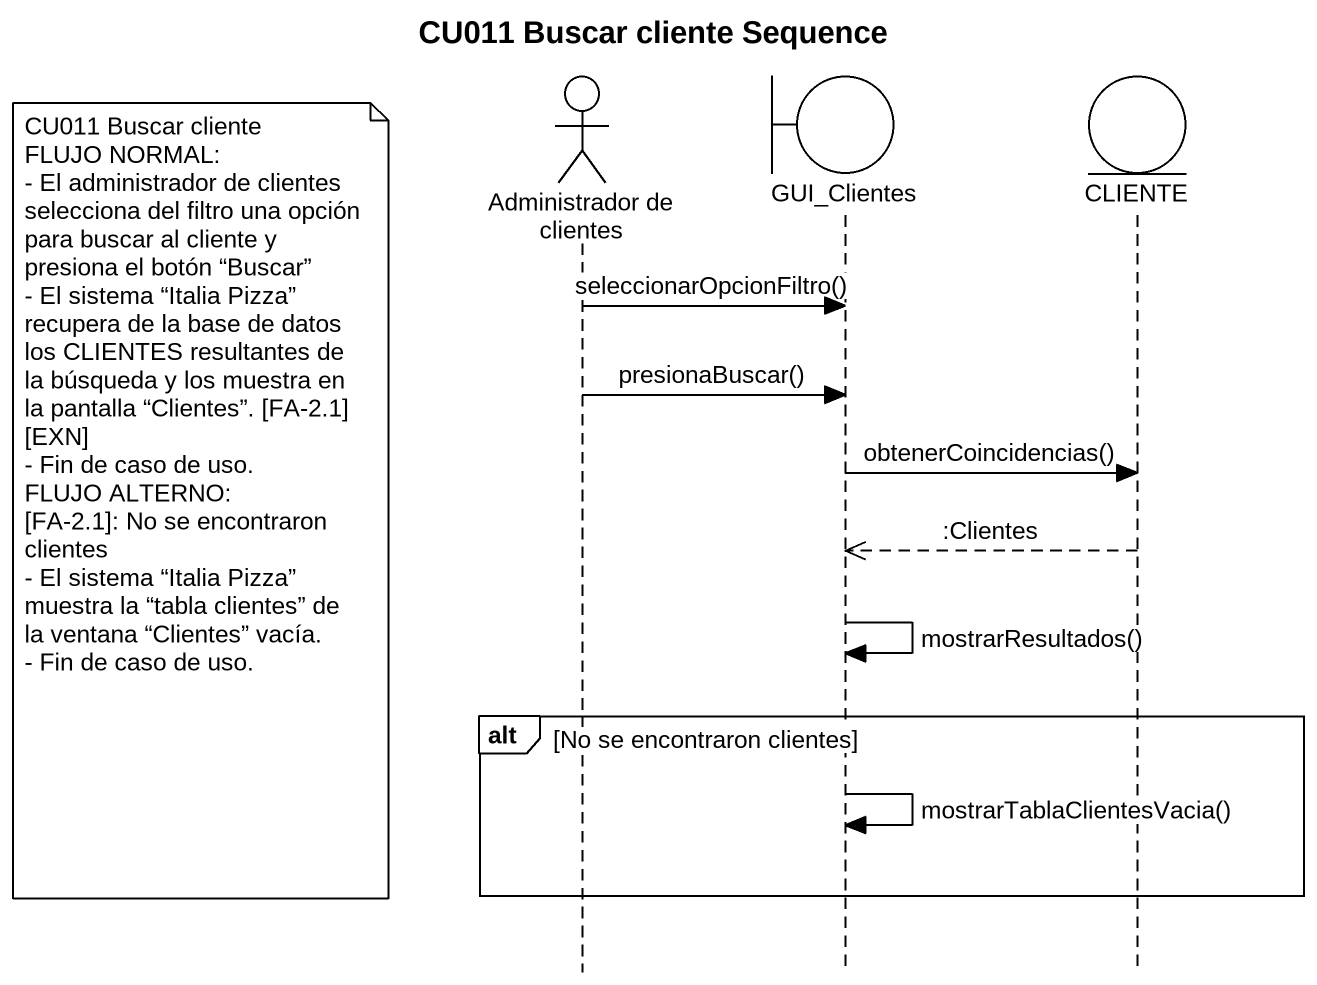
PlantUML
@startuml
title CU011 Buscar cliente Sequence
hide footbox
actor "Administrador de clientes" as Administrador_de_clientes
boundary GUI_Clientes
entity CLIENTE

Administrador_de_clientes -> GUI_Clientes : seleccionarOpcionFiltro()
Administrador_de_clientes -> GUI_Clientes : presionaBuscar()
GUI_Clientes -> CLIENTE : obtenerCoincidencias()
note left of Administrador_de_clientes
  CU011 Buscar cliente
  FLUJO NORMAL:
  - El administrador de clientes selecciona del filtro una opción para buscar al cliente y presiona el botón “Buscar”
  - El sistema “Italia Pizza” recupera de la base de datos los CLIENTES resultantes de la búsqueda y los muestra en la pantalla “Clientes”. [FA-2.1] [EXN]
  - Fin de caso de uso.
  FLUJO ALTERNO:
  [FA-2.1]: No se encontraron clientes
  - El sistema “Italia Pizza” muestra la “tabla clientes” de la ventana “Clientes” vacía.
  - Fin de caso de uso.
end note
CLIENTE -->> GUI_Clientes : :Clientes
GUI_Clientes -> GUI_Clientes : mostrarResultados()
alt No se encontraron clientes
  GUI_Clientes -> GUI_Clientes : mostrarTablaClientesVacia()
end
@enduml
